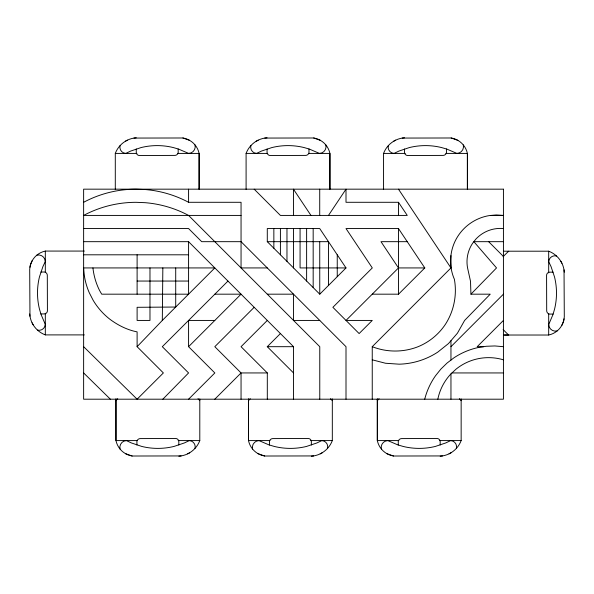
<?xml version="1.0" encoding="UTF-8"?>
<svg xmlns="http://www.w3.org/2000/svg" width="594" height="594" viewBox="0 0 594 594"><rect width="100%" height="100%" fill="white"/><g stroke="black" fill="none" stroke-linecap="round" stroke-linejoin="round"><path stroke-width="0.89" d="M115.964 398.938L115.964 440.585A19.78 19.78 0 0 0 132.18 456.014L181.118 455.932M199.116 188.795L199.124 153.415A19.78 19.78 0 0 0 182.907 137.986L133.962 138.068M248.492 398.938L248.492 440.585A19.78 19.78 0 0 0 264.709 456.014L313.647 455.932M329.922 188.795L329.922 153.415A19.78 19.78 0 0 0 313.706 137.986L264.768 138.068M377.324 398.938L377.324 440.585A19.78 19.78 0 0 0 393.54 456.014L442.478 455.932M467.389 188.795L467.389 153.415A19.78 19.78 0 0 0 451.173 137.986L402.235 138.068M83.628 346.688L137.11 399.198L163.372 372.943L137.11 346.688L162.311 320.433L162.845 267.931M32.247 260.588L30.405 264.961L29.7 269.141L29.967 316.223M561.753 325.505L563.595 321.131L564.3 316.951L564.033 269.869M328.482 215.422L346.005 189.167L346.005 202.294L398.477 202.294L407.254 215.422L280.413 215.422L254.173 189.167M503.43 228.549A33.375 33.375 0 0 0 475.697 239.308L472.542 243.362A33.375 33.375 0 0 0 467.567 267.931L470.515 281.281L470.923 294.178L496.532 267.931L473.856 241.676L503.43 241.676M162.845 399.198L188.58 372.943L162.311 346.688L227.955 281.081M162.311 320.433L214.813 267.931L83.628 267.931A68.102 68.102 0 0 0 89.293 292.775L93.199 300.371A68.102 68.102 0 0 0 110.12 319.431C118.147 325.341 127.279 329.952 137.11 331.875L137.11 346.688M188.58 399.198L214.835 372.943L188.58 346.688L241.053 294.178L214.85 294.178M254.173 307.306L214.813 346.688L241.067 372.943L267.307 372.943L267.307 399.198M267.293 320.433L241.053 346.688L267.307 372.943M214.798 399.198L241.053 372.943L241.053 399.198M293.533 372.943L267.278 346.688L280.413 333.561M319.765 294.178L346.005 267.931L319.721 228.549L267.293 228.549L267.293 241.676L319.765 294.178L319.728 241.676M424.792 267.931L398.477 267.931L346.005 320.433L372.26 320.433L359.125 333.561L332.885 307.306L372.29 267.931L346.005 228.549L398.477 228.549L424.792 267.931L398.477 294.23L398.477 228.549M372.245 399.198L372.245 346.688L450.957 267.931L450.957 255.613M450.957 346.688L503.43 294.178M503.43 320.433L477.197 346.688L483.65 346.688M125.386 141.246L127.406 140.147M256.192 141.246L258.212 140.147M393.659 141.246L395.678 140.147M187.674 453.853L189.694 452.754M320.203 453.853L322.23 452.754M449.034 453.853L451.054 452.754M40.882 272.022L44.639 272.015A3.482 3.482 0 0 1 47.305 275.386L47.423 310.707A3.208 3.208 0 0 1 44.223 313.929L40.882 313.936M553.118 314.07L549.361 314.085A3.482 3.482 0 0 1 546.695 310.707L546.577 275.386A3.208 3.208 0 0 1 549.777 272.163L553.118 272.156M115.295 189.367L115.295 153.415L136.924 153.415M177.643 153.415L199.124 153.415L199.124 189.367M246.094 189.367L246.094 153.415L267.723 153.415M308.449 153.415L329.922 153.415L329.922 189.367M383.561 189.367L383.561 153.415L405.197 153.415M445.916 153.415L467.389 153.415L467.389 189.367M83.628 202.294A111.449 111.449 0 0 1 136.1 189.167L145.196 189.538A111.449 111.449 0 0 1 188.58 202.294L241.053 202.294L241.053 267.931L267.293 267.931M241.053 215.422L83.628 215.422A111.605 111.605 0 0 1 136.1 202.316L145.196 202.688A111.605 111.605 0 0 1 188.58 215.422L319.765 346.688L319.765 399.198M491.193 215.422L503.43 215.422L496.28 214.961L489.152 215.607A46.399 46.399 0 0 0 455.643 240.095C449.435 252.19 448.908 266.751 454.365 279.225C457.217 294.802 453.95 311.137 445.337 324.421A60.313 60.313 0 0 1 418.325 346.606C403.623 352.48 386.969 352.509 372.245 346.688M83.628 228.549L188.58 228.549L201.7 241.676L241.053 241.676L346.005 346.688L346.005 399.198M83.628 241.676L188.58 241.676L293.533 346.688L293.533 399.198M267.293 241.676L328.482 241.676L328.482 285.462M407.254 241.676L380.992 241.676L398.477 267.931M29.886 267.278A19.78 19.78 0 0 1 45.315 251.069L84.326 251.069M503.571 251.203L548.685 251.203A24.176 24.176 0 0 1 564.3 272.156M83.628 254.804L188.58 254.804M346.005 267.931L300.074 267.931L300.074 228.549M137.11 281.051L188.58 281.051M267.293 294.178L293.533 294.178L293.533 320.433L319.765 320.433M372.245 294.178L398.529 294.178M470.923 294.178L490.228 294.178L464.612 320.433L457.432 333.182L448.507 343.547L437.823 352.079A73.775 73.775 0 0 1 399.123 364.181L385.476 363.246L372.245 359.816M214.813 320.433L188.58 320.433L188.58 346.688M29.7 313.936A24.176 24.176 0 0 0 45.315 334.897L84.326 334.897M504.432 335.023L548.685 335.023A19.78 19.78 0 0 0 564.114 318.815M503.571 335.023L508.768 335.023A55.249 55.249 0 0 1 503.14 329.447M267.278 346.688L293.533 346.688M451.975 372.943L503.43 372.943M137.437 440.585L115.964 440.585L115.964 399.101M178.163 440.585L199.792 440.585L199.792 398.938M269.966 440.585L248.492 440.585L248.492 399.101M310.692 440.585L332.321 440.585L332.321 398.938M398.797 440.585L377.324 440.585L377.324 399.101M439.515 440.585L461.152 440.585L461.152 398.938M503.43 346.688L494.824 345.953L486.196 346.28L477.673 347.653A70.589 70.589 0 0 0 453.972 357.803L447.096 363.023L440.911 369.045L435.506 375.779A70.589 70.589 0 0 0 424.717 399.198M451.173 137.986L457.87 140.347M313.706 137.986L320.404 140.347M182.907 137.986L189.597 140.347M393.54 456.014L386.843 453.653M264.709 456.014L258.011 453.653M132.18 456.014L125.483 453.653M83.628 372.943L110.365 399.198M488.647 241.676L503.43 256.459M293.533 189.308L310.959 215.422M398.477 189.167L450.957 267.931M560.855 261.293L561.954 263.313M32.046 322.78L33.145 324.799M446.436 148.975L446.443 152.74A3.482 3.482 0 0 1 443.072 155.405L407.751 155.517A3.208 3.208 0 0 1 404.529 152.324L404.521 148.975M398.277 445.025L398.27 441.26A3.482 3.482 0 0 1 401.641 438.595L436.961 438.483A3.208 3.208 0 0 1 440.184 441.676L440.191 445.025M308.969 148.975L308.977 152.74A3.482 3.482 0 0 1 305.606 155.405L270.285 155.517A3.208 3.208 0 0 1 267.062 152.324L267.055 148.975M269.453 445.025L269.438 441.26A3.482 3.482 0 0 1 272.809 438.595L308.138 438.483A3.208 3.208 0 0 1 311.353 441.676L311.367 445.025M178.163 148.975L178.178 152.74A3.482 3.482 0 0 1 174.799 155.405L139.479 155.517A3.208 3.208 0 0 1 136.256 152.324L136.249 148.975M136.917 445.025L136.91 441.26A3.482 3.482 0 0 1 140.281 438.595L175.601 438.483A3.208 3.208 0 0 1 178.824 441.676L178.831 445.025M273.849 228.549L273.864 248.255M548.685 251.203L548.685 272.832M548.685 313.55L548.685 335.023M450.957 340.704L450.957 360.09M450.957 373.886L450.957 399.198M398.477 202.294L398.477 215.422M337.244 254.804L337.244 276.693M319.721 189.167L319.721 215.422M313.172 228.549L313.172 287.585M306.623 228.549L306.623 281.029M293.533 189.167L293.533 215.422M293.533 228.549L293.533 267.931M286.969 228.549L286.969 261.367M280.413 228.549L280.413 254.804M188.58 189.167L188.58 202.294M188.58 241.676L188.58 294.178L101.7 294.178L99.517 290.399A66.201 66.201 0 0 1 92.939 267.931M175.713 267.931L175.713 307.039L137.11 307.306L137.11 320.433L149.978 320.433L149.978 267.931M137.11 254.804L137.11 294.178M45.315 251.069L45.315 272.542M45.315 313.261L45.315 334.897M437.837 399.198A51.782 51.782 0 0 1 450.816 374.012L456.073 369.134A51.782 51.782 0 0 1 503.43 359.816M37.519 330.116A6.222 6.222 0 0 0 45.315 324.413L41.016 314.412L39.486 309.177A67.189 67.189 0 0 1 39.486 276.789L42.961 266.461L45.315 261.546A6.801 6.801 0 0 0 36.828 255.16M557.172 330.932A6.801 6.801 0 0 1 548.685 324.547L552.984 314.538L554.514 309.311A67.189 67.189 0 0 0 554.514 276.915L551.039 266.595L548.685 261.679A6.222 6.222 0 0 1 556.481 255.977M503.14 256.779A55.249 55.249 0 0 1 508.768 251.203M332.321 440.585A24.176 24.176 0 0 1 311.367 456.199M327.539 448.388A6.222 6.222 0 0 0 321.844 440.585L316.929 442.938L306.601 446.413A67.189 67.189 0 0 1 274.213 446.413L268.978 444.884L258.969 440.585A6.801 6.801 0 0 0 252.591 449.079M248.5 400.668A55.249 55.249 0 0 1 250.267 398.708M330.554 398.708A55.249 55.249 0 0 1 332.321 400.668M461.152 440.585A24.176 24.176 0 0 1 440.191 456.199M377.324 400.668A55.249 55.249 0 0 1 379.091 398.708M459.385 398.708A55.249 55.249 0 0 1 461.152 400.668M456.37 448.388A6.222 6.222 0 0 0 450.675 440.585L445.752 442.938L435.432 446.413A67.189 67.189 0 0 1 403.044 446.413L397.809 444.884L387.8 440.585A6.801 6.801 0 0 0 381.415 449.079M120.055 449.079A6.801 6.801 0 0 1 126.44 440.585L131.356 442.938L141.684 446.413A67.189 67.189 0 0 0 174.072 446.413L184.392 442.938L189.315 440.585A6.222 6.222 0 0 1 195.01 448.388M199.792 440.585A24.176 24.176 0 0 1 178.831 456.199M115.964 400.668A55.249 55.249 0 0 1 117.731 398.708M198.025 398.708A55.249 55.249 0 0 1 199.792 400.668M250.876 145.612A6.222 6.222 0 0 0 256.571 153.415L261.494 151.062L271.814 147.587A67.189 67.189 0 0 1 304.202 147.587L309.437 149.116L319.446 153.415A6.801 6.801 0 0 0 325.831 144.921M246.094 153.415A24.176 24.176 0 0 1 267.055 137.801M120.07 145.612A6.222 6.222 0 0 0 125.772 153.415L130.687 151.062L141.008 147.587A67.189 67.189 0 0 1 173.403 147.587L178.631 149.116L188.64 153.415A6.801 6.801 0 0 0 195.025 144.921M115.295 153.415A24.176 24.176 0 0 1 136.249 137.801M388.342 145.612A6.222 6.222 0 0 0 394.037 153.415L398.96 151.062L409.281 147.587A67.189 67.189 0 0 1 441.669 147.587L446.903 149.116L456.912 153.415A6.801 6.801 0 0 0 463.298 144.921M383.561 153.415A24.176 24.176 0 0 1 404.521 137.801M503.43 189.167L83.628 189.167L83.628 399.198L503.43 399.198L503.43 189.167"/></g></svg>
